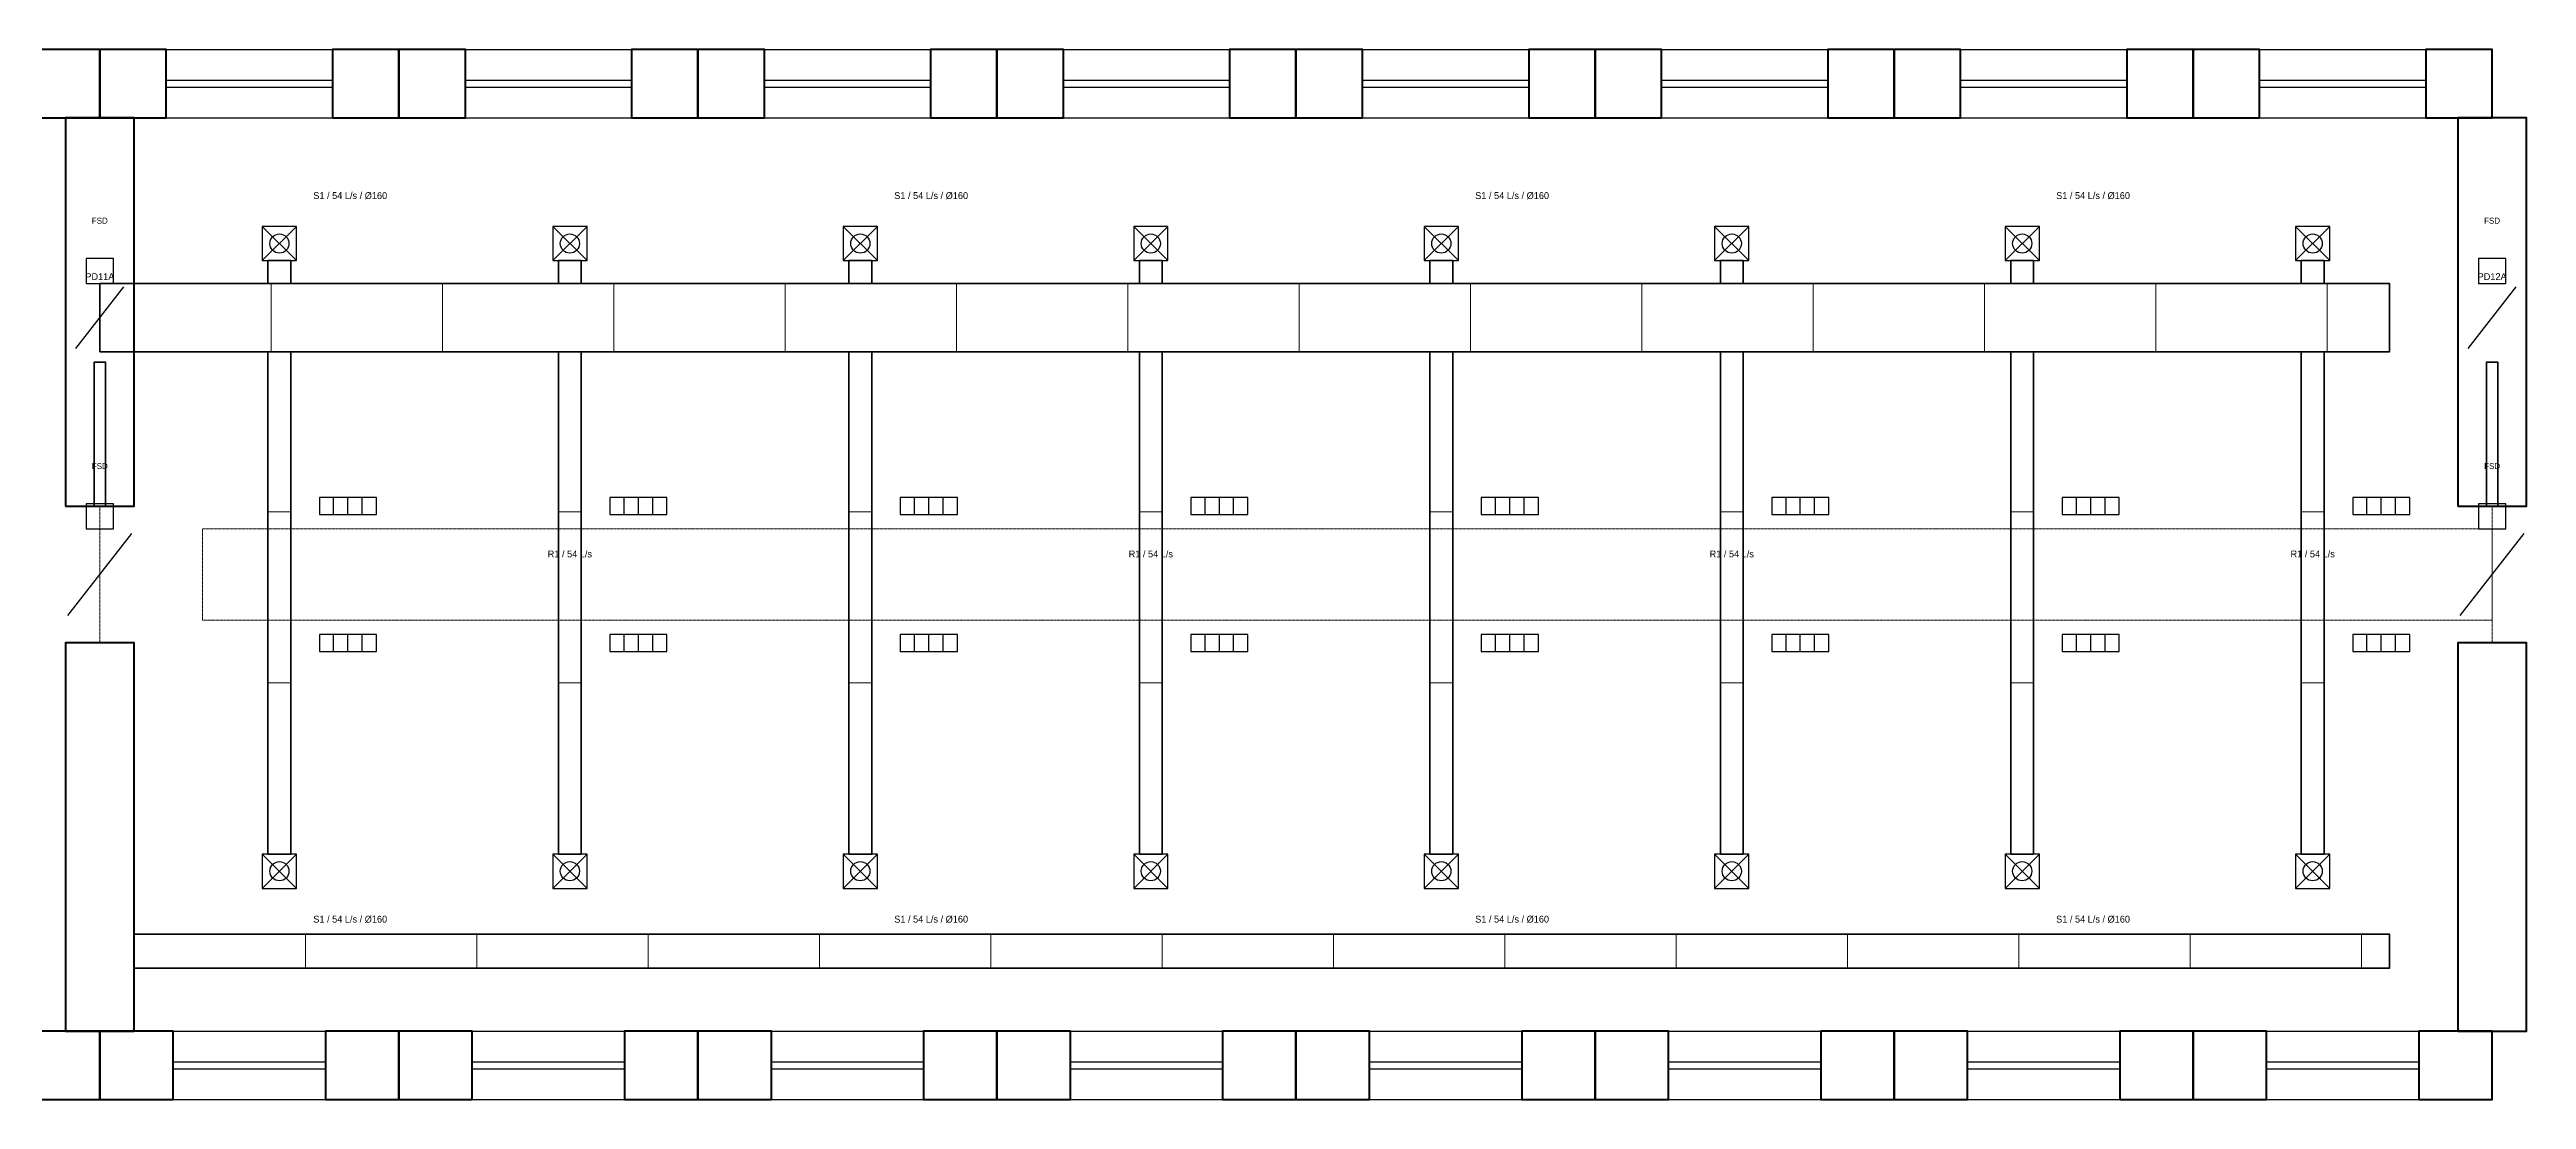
# Model space of a CAD drawing. Header units: millimetres. Extents: x 0 to 251977, y -4600 to 4600.
# Drawn here: x 230293 to 251977, y -4600 to 4600 of the extents above; entities that cross this region are included whole.
import ezdxf
from ezdxf.enums import TextEntityAlignment as Align

# ---------------------------------------------------------------- set-up
doc = ezdxf.new("R2010")
doc.units = ezdxf.units.MM
doc.linetypes.add('DASHED', pattern=[1.524, 1.27, -0.254])
for name, color, linetype, lineweight in [('A-ANNO-TEXT', 7, 'CONTINUOUS', 25), ('A-DOOR-PRES', 1, 'CONTINUOUS', 35), ('A-GLAZ', 5, 'CONTINUOUS', 25), ('A-HIDN', 8, 'DASHED', 18), ('A-WALL-BHD', 7, 'CONTINUOUS', 50), ('A-WALL-PRHU', 7, 'CONTINUOUS', 70), ('M-ANNO-TEXT', 7, 'CONTINUOUS', 25), ('M-DUCT-EXHS', 6, 'CONTINUOUS', 35), ('M-DUCT-HIDN', 8, 'DASHED', 18), ('M-DUCT-JNT', 8, 'CONTINUOUS', 13), ('M-DUCT-SUPP', 5, 'CONTINUOUS', 35), ('M-HVAC-DAMP', 1, 'CONTINUOUS', 25), ('M-HVAC-DIFF', 5, 'CONTINUOUS', 25), ('M-HVAC-GRIL', 30, 'CONTINUOUS', 25)]:
    doc.layers.add(name, color=color, linetype=linetype, lineweight=lineweight)

msp = doc.modelspace()

# ---------------------------------------------------------------- linework, layer by layer
at = {"layer": 'A-DOOR-PRES'}
for p, q in [((230433, 600), (231033, 600)), ((251377, 600), (251977, 600)), ((230433, -600), (231033, -600)), ((251377, -600), (251977, -600))]:
    msp.add_line(p, q, dxfattribs=at)
for points in [[(230683, 600), (230783, 600), (230783, 1860), (230683, 1860)], [(251627, 600), (251727, 600), (251727, 1860), (251627, 1860)]]:
    msp.add_lwpolyline(points, close=True, dxfattribs=at)
at = {"layer": 'A-GLAZ'}
for p, q in [((231315, 4600), (232770, 4600)), ((233933, 4600), (235388, 4600)), ((236551, 4600), (238006, 4600)), ((239169, 4600), (240624, 4600)), ((241787, 4600), (243242, 4600)), ((244405, 4600), (245860, 4600)), ((247023, 4600), (248478, 4600)), ((249641, 4600), (251096, 4600)), ((231315, 4330), (232770, 4330)), ((231315, 4270), (232770, 4270)), ((233933, 4330), (235388, 4330)), ((233933, 4270), (235388, 4270)), ((236551, 4330), (238006, 4330)), ((236551, 4270), (238006, 4270)), ((239169, 4330), (240624, 4330)), ((239169, 4270), (240624, 4270)), ((241787, 4330), (243242, 4330)), ((241787, 4270), (243242, 4270)), ((244405, 4330), (245860, 4330)), ((244405, 4270), (245860, 4270)), ((247023, 4330), (248478, 4330)), ((247023, 4270), (248478, 4270)), ((249641, 4330), (251096, 4330)), ((249641, 4270), (251096, 4270)), ((231315, 4000), (232770, 4000)), ((233933, 4000), (235388, 4000)), ((236551, 4000), (238006, 4000)), ((239169, 4000), (240624, 4000)), ((241787, 4000), (243242, 4000)), ((244405, 4000), (245860, 4000)), ((247023, 4000), (248478, 4000)), ((249641, 4000), (251096, 4000)), ((231376, -4000), (232709, -4000)), ((233994, -4000), (235327, -4000)), ((236612, -4000), (237945, -4000)), ((239230, -4000), (240563, -4000)), ((241848, -4000), (243181, -4000)), ((244466, -4000), (245799, -4000)), ((247084, -4000), (248417, -4000)), ((249702, -4000), (251035, -4000)), ((231376, -4270), (232709, -4270)), ((231376, -4330), (232709, -4330)), ((233994, -4270), (235327, -4270)), ((233994, -4330), (235327, -4330)), ((236612, -4270), (237945, -4270)), ((236612, -4330), (237945, -4330)), ((239230, -4270), (240563, -4270)), ((239230, -4330), (240563, -4330)), ((241848, -4270), (243181, -4270)), ((241848, -4330), (243181, -4330)), ((244466, -4270), (245799, -4270)), ((244466, -4330), (245799, -4330)), ((247084, -4270), (248417, -4270)), ((247084, -4330), (248417, -4330)), ((249702, -4270), (251035, -4270)), ((249702, -4330), (251035, -4330)), ((231376, -4600), (232709, -4600)), ((233994, -4600), (235327, -4600)), ((236612, -4600), (237945, -4600)), ((239230, -4600), (240563, -4600)), ((241848, -4600), (243181, -4600)), ((244466, -4600), (245799, -4600)), ((247084, -4600), (248417, -4600)), ((249702, -4600), (251035, -4600))]:
    msp.add_line(p, q, dxfattribs=at)
at = {"layer": 'A-HIDN'}
for p, q in [((230733, -600), (230733, 600)), ((251677, -600), (251677, 600))]:
    msp.add_line(p, q, dxfattribs=at)
at = {"layer": 'A-WALL-BHD'}
for points in [[(230433, 600), (231033, 600), (231033, 4000), (230433, 4000)], [(251377, 600), (251977, 600), (251977, 4000), (251377, 4000)], [(230433, -4000), (231033, -4000), (231033, -600), (230433, -600)], [(251377, -4000), (251977, -4000), (251977, -600), (251377, -600)]]:
    msp.add_lwpolyline(points, close=True, dxfattribs=at)
at = {"layer": 'A-WALL-PRHU'}
for points in [[(230152, 4000), (230733, 4000), (230733, 4600), (230152, 4600)], [(230733, 4000), (231315, 4000), (231315, 4600), (230733, 4600)], [(232770, 4000), (233351, 4000), (233351, 4600), (232770, 4600)], [(233351, 4000), (233933, 4000), (233933, 4600), (233351, 4600)], [(235388, 4000), (235969, 4000), (235969, 4600), (235388, 4600)], [(235969, 4000), (236551, 4000), (236551, 4600), (235969, 4600)], [(238006, 4000), (238587, 4000), (238587, 4600), (238006, 4600)], [(238587, 4000), (239169, 4000), (239169, 4600), (238587, 4600)], [(240624, 4000), (241205, 4000), (241205, 4600), (240624, 4600)], [(241205, 4000), (241787, 4000), (241787, 4600), (241205, 4600)], [(243242, 4000), (243823, 4000), (243823, 4600), (243242, 4600)], [(243823, 4000), (244405, 4000), (244405, 4600), (243823, 4600)], [(245860, 4000), (246441, 4000), (246441, 4600), (245860, 4600)], [(246441, 4000), (247023, 4000), (247023, 4600), (246441, 4600)], [(248478, 4000), (249059, 4000), (249059, 4600), (248478, 4600)], [(249059, 4000), (249641, 4000), (249641, 4600), (249059, 4600)], [(251096, 4000), (251677, 4000), (251677, 4600), (251096, 4600)], [(230091, -4600), (230733, -4600), (230733, -4000), (230091, -4000)], [(230733, -4600), (231376, -4600), (231376, -4000), (230733, -4000)], [(232709, -4600), (233351, -4600), (233351, -4000), (232709, -4000)], [(233351, -4600), (233994, -4600), (233994, -4000), (233351, -4000)], [(235327, -4600), (235969, -4600), (235969, -4000), (235327, -4000)], [(235969, -4600), (236612, -4600), (236612, -4000), (235969, -4000)], [(237945, -4600), (238587, -4600), (238587, -4000), (237945, -4000)], [(238587, -4600), (239230, -4600), (239230, -4000), (238587, -4000)], [(240563, -4600), (241205, -4600), (241205, -4000), (240563, -4000)], [(241205, -4600), (241848, -4600), (241848, -4000), (241205, -4000)], [(243181, -4600), (243823, -4600), (243823, -4000), (243181, -4000)], [(243823, -4600), (244466, -4600), (244466, -4000), (243823, -4000)], [(245799, -4600), (246441, -4600), (246441, -4000), (245799, -4000)], [(246441, -4600), (247084, -4600), (247084, -4000), (246441, -4000)], [(248417, -4600), (249059, -4600), (249059, -4000), (248417, -4000)], [(249059, -4600), (249702, -4600), (249702, -4000), (249059, -4000)], [(251035, -4600), (251677, -4600), (251677, -4000), (251035, -4000)]]:
    msp.add_lwpolyline(points, close=True, dxfattribs=at)
at = {"layer": 'M-DUCT-EXHS'}
msp.add_lwpolyline([(231033, -3450), (250777, -3450), (250777, -3150), (231033, -3150)], close=True, dxfattribs=at)
at = {"layer": 'M-DUCT-HIDN'}
msp.add_lwpolyline([(231633, -400), (251677, -400), (251677, 400), (231633, 400)], close=True, dxfattribs=at)
at = {"layer": 'M-DUCT-JNT'}
for p, q in [((232233, 1950), (232233, 2550)), ((233733, 1950), (233733, 2550)), ((235233, 1950), (235233, 2550)), ((236733, 1950), (236733, 2550)), ((238233, 1950), (238233, 2550)), ((239733, 1950), (239733, 2550)), ((241233, 1950), (241233, 2550)), ((242733, 1950), (242733, 2550)), ((244233, 1950), (244233, 2550)), ((245733, 1950), (245733, 2550)), ((247233, 1950), (247233, 2550)), ((248733, 1950), (248733, 2550)), ((250233, 1950), (250233, 2550)), ((232205, 550), (232405, 550)), ((234748, 550), (234948, 550)), ((237291, 550), (237491, 550)), ((239834, 550), (240034, 550)), ((242377, 550), (242577, 550)), ((244920, 550), (245120, 550)), ((247463, 550), (247663, 550)), ((250006, 550), (250206, 550)), ((232205, -950), (232405, -950)), ((234748, -950), (234948, -950)), ((237291, -950), (237491, -950)), ((239834, -950), (240034, -950)), ((242377, -950), (242577, -950)), ((244920, -950), (245120, -950)), ((247463, -950), (247663, -950)), ((250006, -950), (250206, -950)), ((232533, -3450), (232533, -3150)), ((234033, -3450), (234033, -3150)), ((235533, -3450), (235533, -3150)), ((237033, -3450), (237033, -3150)), ((238533, -3450), (238533, -3150)), ((240033, -3450), (240033, -3150)), ((241533, -3450), (241533, -3150)), ((243033, -3450), (243033, -3150)), ((244533, -3450), (244533, -3150)), ((246033, -3450), (246033, -3150)), ((247533, -3450), (247533, -3150)), ((249033, -3450), (249033, -3150)), ((250533, -3450), (250533, -3150))]:
    msp.add_line(p, q, dxfattribs=at)
at = {"layer": 'M-DUCT-SUPP'}
for points in [[(232205, 2550), (232405, 2550), (232405, 2750), (232205, 2750)], [(234748, 2550), (234948, 2550), (234948, 2750), (234748, 2750)], [(237291, 2550), (237491, 2550), (237491, 2750), (237291, 2750)], [(239834, 2550), (240034, 2550), (240034, 2750), (239834, 2750)], [(242377, 2550), (242577, 2550), (242577, 2750), (242377, 2750)], [(244920, 2550), (245120, 2550), (245120, 2750), (244920, 2750)], [(247463, 2550), (247663, 2550), (247663, 2750), (247463, 2750)], [(250006, 2550), (250206, 2550), (250206, 2750), (250006, 2750)], [(230733, 1950), (250777, 1950), (250777, 2550), (230733, 2550)], [(232205, -2450), (232405, -2450), (232405, 1950), (232205, 1950)], [(234748, -2450), (234948, -2450), (234948, 1950), (234748, 1950)], [(237291, -2450), (237491, -2450), (237491, 1950), (237291, 1950)], [(239834, -2450), (240034, -2450), (240034, 1950), (239834, 1950)], [(242377, -2450), (242577, -2450), (242577, 1950), (242377, 1950)], [(244920, -2450), (245120, -2450), (245120, 1950), (244920, 1950)], [(247463, -2450), (247663, -2450), (247663, 1950), (247463, 1950)], [(250006, -2450), (250206, -2450), (250206, 1950), (250006, 1950)]]:
    msp.add_lwpolyline(points, close=True, dxfattribs=at)
at = {"layer": 'M-HVAC-DAMP'}
for p, q in [((230523, 1980), (230943, 2520)), ((230523, 1980), (230943, 2520)), ((251467, 1980), (251887, 2520)), ((230453, -360), (231013, 360)), ((230453, -360), (231013, 360)), ((251397, -360), (251957, 360))]:
    msp.add_line(p, q, dxfattribs=at)
for points in [[(230613, 2550), (230853, 2550), (230853, 2770), (230613, 2770)], [(230613, 2550), (230853, 2550), (230853, 2770), (230613, 2770)], [(251557, 2550), (251797, 2550), (251797, 2770), (251557, 2770)], [(230613, 400), (230853, 400), (230853, 620), (230613, 620)], [(230613, 400), (230853, 400), (230853, 620), (230613, 620)], [(251557, 400), (251797, 400), (251797, 620), (251557, 620)]]:
    msp.add_lwpolyline(points, close=True, dxfattribs=at)
at = {"layer": 'M-HVAC-DIFF'}
for p, q in [((232155, 2750), (232455, 3050)), ((232155, 3050), (232455, 2750)), ((234698, 2750), (234998, 3050)), ((234698, 3050), (234998, 2750)), ((237241, 2750), (237541, 3050)), ((237241, 3050), (237541, 2750)), ((239784, 2750), (240084, 3050)), ((239784, 3050), (240084, 2750)), ((242327, 2750), (242627, 3050)), ((242327, 3050), (242627, 2750)), ((244870, 2750), (245170, 3050)), ((244870, 3050), (245170, 2750)), ((247413, 2750), (247713, 3050)), ((247413, 3050), (247713, 2750)), ((249956, 2750), (250256, 3050)), ((249956, 3050), (250256, 2750)), ((232155, -2750), (232455, -2450)), ((232155, -2450), (232455, -2750)), ((234698, -2750), (234998, -2450)), ((234698, -2450), (234998, -2750)), ((237241, -2750), (237541, -2450)), ((237241, -2450), (237541, -2750)), ((239784, -2750), (240084, -2450)), ((239784, -2450), (240084, -2750)), ((242327, -2750), (242627, -2450)), ((242327, -2450), (242627, -2750)), ((244870, -2750), (245170, -2450)), ((244870, -2450), (245170, -2750)), ((247413, -2750), (247713, -2450)), ((247413, -2450), (247713, -2750)), ((249956, -2750), (250256, -2450)), ((249956, -2450), (250256, -2750))]:
    msp.add_line(p, q, dxfattribs=at)
for points in [[(232155, 2750), (232455, 2750), (232455, 3050), (232155, 3050)], [(234698, 2750), (234998, 2750), (234998, 3050), (234698, 3050)], [(237241, 2750), (237541, 2750), (237541, 3050), (237241, 3050)], [(239784, 2750), (240084, 2750), (240084, 3050), (239784, 3050)], [(242327, 2750), (242627, 2750), (242627, 3050), (242327, 3050)], [(244870, 2750), (245170, 2750), (245170, 3050), (244870, 3050)], [(247413, 2750), (247713, 2750), (247713, 3050), (247413, 3050)], [(249956, 2750), (250256, 2750), (250256, 3050), (249956, 3050)], [(232155, -2750), (232455, -2750), (232455, -2450), (232155, -2450)], [(234698, -2750), (234998, -2750), (234998, -2450), (234698, -2450)], [(237241, -2750), (237541, -2750), (237541, -2450), (237241, -2450)], [(239784, -2750), (240084, -2750), (240084, -2450), (239784, -2450)], [(242327, -2750), (242627, -2750), (242627, -2450), (242327, -2450)], [(244870, -2750), (245170, -2750), (245170, -2450), (244870, -2450)], [(247413, -2750), (247713, -2750), (247713, -2450), (247413, -2450)], [(249956, -2750), (250256, -2750), (250256, -2450), (249956, -2450)]]:
    msp.add_lwpolyline(points, close=True, dxfattribs=at)
for centre in [(232305, 2900), (234848, 2900), (237391, 2900), (239934, 2900), (242477, 2900), (245020, 2900), (247563, 2900), (250106, 2900), (232305, -2600), (234848, -2600), (237391, -2600), (239934, -2600), (242477, -2600), (245020, -2600), (247563, -2600), (250106, -2600)]:
    msp.add_circle(centre, 84, dxfattribs=at)
at = {"layer": 'M-HVAC-GRIL'}
for p, q in [((232780, 525), (232780, 675)), ((232905, 525), (232905, 675)), ((233030, 525), (233030, 675)), ((235323, 525), (235323, 675)), ((235448, 525), (235448, 675)), ((235573, 525), (235573, 675)), ((237866, 525), (237866, 675)), ((237991, 525), (237991, 675)), ((238116, 525), (238116, 675)), ((240409, 525), (240409, 675)), ((240534, 525), (240534, 675)), ((240659, 525), (240659, 675)), ((242952, 525), (242952, 675)), ((243077, 525), (243077, 675)), ((243202, 525), (243202, 675)), ((245495, 525), (245495, 675)), ((245620, 525), (245620, 675)), ((245745, 525), (245745, 675)), ((248038, 525), (248038, 675)), ((248163, 525), (248163, 675)), ((248288, 525), (248288, 675)), ((250581, 525), (250581, 675)), ((250706, 525), (250706, 675)), ((250831, 525), (250831, 675)), ((232780, -675), (232780, -525)), ((232905, -675), (232905, -525)), ((233030, -675), (233030, -525)), ((235323, -675), (235323, -525)), ((235448, -675), (235448, -525)), ((235573, -675), (235573, -525)), ((237866, -675), (237866, -525)), ((237991, -675), (237991, -525)), ((238116, -675), (238116, -525)), ((240409, -675), (240409, -525)), ((240534, -675), (240534, -525)), ((240659, -675), (240659, -525)), ((242952, -675), (242952, -525)), ((243077, -675), (243077, -525)), ((243202, -675), (243202, -525)), ((245495, -675), (245495, -525)), ((245620, -675), (245620, -525)), ((245745, -675), (245745, -525)), ((248038, -675), (248038, -525)), ((248163, -675), (248163, -525)), ((248288, -675), (248288, -525)), ((250581, -675), (250581, -525)), ((250706, -675), (250706, -525)), ((250831, -675), (250831, -525))]:
    msp.add_line(p, q, dxfattribs=at)
for points in [[(232655, 525), (233155, 525), (233155, 675), (232655, 675)], [(235198, 525), (235698, 525), (235698, 675), (235198, 675)], [(237741, 525), (238241, 525), (238241, 675), (237741, 675)], [(240284, 525), (240784, 525), (240784, 675), (240284, 675)], [(242827, 525), (243327, 525), (243327, 675), (242827, 675)], [(245370, 525), (245870, 525), (245870, 675), (245370, 675)], [(247913, 525), (248413, 525), (248413, 675), (247913, 675)], [(250456, 525), (250956, 525), (250956, 675), (250456, 675)], [(232655, -675), (233155, -675), (233155, -525), (232655, -525)], [(235198, -675), (235698, -675), (235698, -525), (235198, -525)], [(237741, -675), (238241, -675), (238241, -525), (237741, -525)], [(240284, -675), (240784, -675), (240784, -525), (240284, -525)], [(242827, -675), (243327, -675), (243327, -525), (242827, -525)], [(245370, -675), (245870, -675), (245870, -525), (245370, -525)], [(247913, -675), (248413, -675), (248413, -525), (247913, -525)], [(250456, -675), (250956, -675), (250956, -525), (250456, -525)]]:
    msp.add_lwpolyline(points, close=True, dxfattribs=at)

# ---------------------------------------------------------------- texts
at = {"layer": 'A-ANNO-TEXT'}
for s, p in [('PD11A', (230733, 2610)), ('PD12A', (251677, 2610))]:
    msp.add_text(s, height=60, dxfattribs=at).set_placement(p, align=Align.MIDDLE_CENTER)
at = {"layer": 'M-ANNO-TEXT'}
for s, height, p in [('S1 / 54 L/s / Ø160', 60, (232925, 3320)), ('S1 / 54 L/s / Ø160', 60, (238011, 3320)), ('S1 / 54 L/s / Ø160', 60, (243097, 3320)), ('S1 / 54 L/s / Ø160', 60, (248183, 3320)), ('FSD', 52.5, (230733, 3100)), ('FSD', 52.5, (230733, 3100)), ('FSD', 52.5, (251677, 3100)), ('FSD', 52.5, (230733, 950)), ('FSD', 52.5, (230733, 950)), ('FSD', 52.5, (251677, 950)), ('R1 / 54 L/s', 60, (234848, 180)), ('R1 / 54 L/s', 60, (239934, 180)), ('R1 / 54 L/s', 60, (245020, 180)), ('R1 / 54 L/s', 60, (250106, 180)), ('S1 / 54 L/s / Ø160', 60, (232925, -3020)), ('S1 / 54 L/s / Ø160', 60, (238011, -3020)), ('S1 / 54 L/s / Ø160', 60, (243097, -3020)), ('S1 / 54 L/s / Ø160', 60, (248183, -3020))]:
    msp.add_text(s, height=height, dxfattribs=at).set_placement(p, align=Align.MIDDLE_CENTER)

doc.saveas('drawing.dxf')
